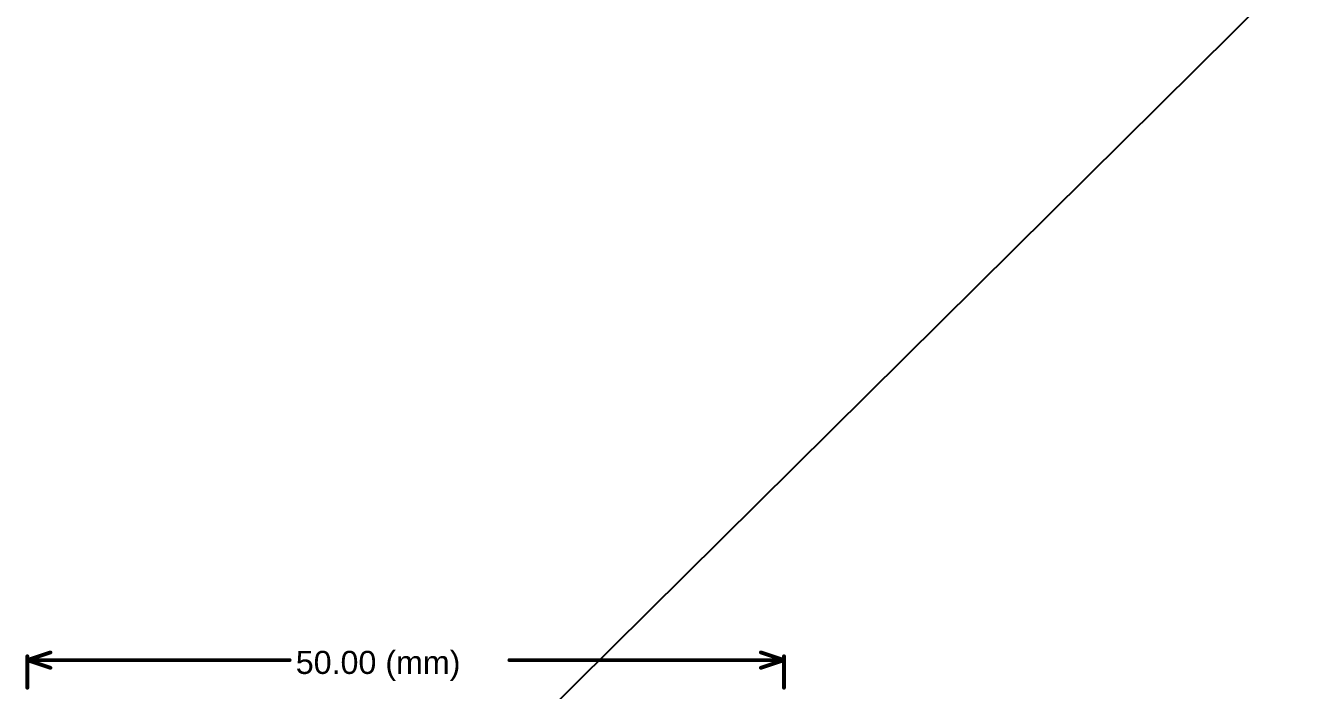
# Model space of a CAD drawing. Header units: inches. Extents: x 0 to 5376, y 0 to 5416.
# Drawn here: x -0.1 to 83.9, y 125.2 to 169.1 of the extents above; entities that cross this region are included whole.
import ezdxf

# ---------------------------------------------------------------- set-up
doc = ezdxf.new("R2010")
doc.units = ezdxf.units.IN
doc.layers.add('Dimensions', color=6, linetype='Continuous')
doc.layers.add('Top Solder', color=216, linetype='Continuous')
doc.styles.add('Arial', font='', dxfattribs={"height": 0.2})
doc.styles.get('Arial').set_extended_font_data('Arial')

msp = doc.modelspace()

# ---------------------------------------------------------------- linework, layer by layer
at = {"layer": 'Dimensions'}
for points in [[(0, 127.203, 0.254, 0.254, 0), (1.524, 127.711, 0.254, 0.254, 0)], [(48.476, 127.711, 0.254, 0.254, 0), (50, 127.203, 0.254, 0.254, 0)], [(0, 125.381, 0.254, 0.254, 0), (0, 127.457, 0.254, 0.254, 0)], [(0, 127.203, 0.254, 0.254, 0), (1.524, 126.695, 0.254, 0.254, 0)], [(0, 127.203, 0.254, 0.254, 0), (17.331, 127.203, 0.254, 0.254, 0)], [(31.856, 127.203, 0.254, 0.254, 0), (50, 127.203, 0.254, 0.254, 0)], [(48.476, 126.695, 0.254, 0.254, 0), (50, 127.203, 0.254, 0.254, 0)], [(50, 125.381, 0.254, 0.254, 0), (50, 127.457, 0.254, 0.254, 0)]]:
    msp.add_lwpolyline(points, format="xyseb", dxfattribs=at)
for points in [[(1.46, 127.711, 0.127, 0.127, 1), (1.587, 127.711, 0.127, 0.127, 1)], [(48.412, 127.711, 0.127, 0.127, 1), (48.539, 127.711, 0.127, 0.127, 1)], [(-0.064, 127.457, 0.127, 0.127, 1), (0.063, 127.457, 0.127, 0.127, 1)], [(-0.064, 127.203, 0.127, 0.127, 1), (0.063, 127.203, 0.127, 0.127, 1)], [(-0.064, 127.203, 0.127, 0.127, 1), (0.063, 127.203, 0.127, 0.127, 1)], [(-0.064, 127.203, 0.127, 0.127, 1), (0.063, 127.203, 0.127, 0.127, 1)], [(17.268, 127.203, 0.127, 0.127, 1), (17.395, 127.203, 0.127, 0.127, 1)], [(31.792, 127.203, 0.127, 0.127, 1), (31.919, 127.203, 0.127, 0.127, 1)], [(49.936, 127.457, 0.127, 0.127, 1), (50.063, 127.457, 0.127, 0.127, 1)], [(49.936, 127.203, 0.127, 0.127, 1), (50.063, 127.203, 0.127, 0.127, 1)], [(49.936, 127.203, 0.127, 0.127, 1), (50.063, 127.203, 0.127, 0.127, 1)], [(49.936, 127.203, 0.127, 0.127, 1), (50.063, 127.203, 0.127, 0.127, 1)], [(1.46, 126.695, 0.127, 0.127, 1), (1.587, 126.695, 0.127, 0.127, 1)], [(48.412, 126.695, 0.127, 0.127, 1), (48.539, 126.695, 0.127, 0.127, 1)], [(-0.064, 125.381, 0.127, 0.127, 1), (0.063, 125.381, 0.127, 0.127, 1)], [(49.936, 125.381, 0.127, 0.127, 1), (50.063, 125.381, 0.127, 0.127, 1)]]:
    msp.add_lwpolyline(points, format="xyseb", close=True, dxfattribs=at)
at = {"layer": 'Top Solder'}
msp.add_line((11.765, 101.416), (5375.917, 5416.349), dxfattribs=at)

# ---------------------------------------------------------------- texts
at = {"layer": 'Dimensions', "style": 'Arial'}
msp.add_text('50.00 (mm)', height=1.524, dxfattribs=at).set_placement((17.738, 126.289))

doc.saveas('drawing.dxf')
